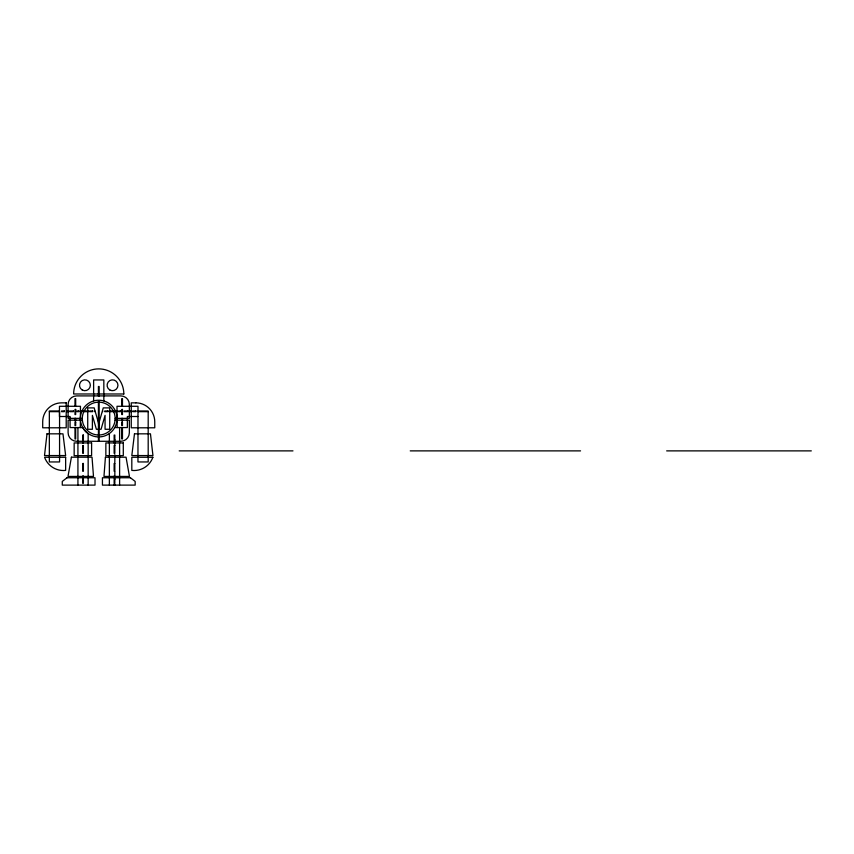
<?xml version="1.0" encoding="UTF-8"?>
<svg xmlns="http://www.w3.org/2000/svg" width="854" height="854" viewBox="0 0 854 854"><rect width="100%" height="100%" fill="white"/><g stroke="black" fill="none" stroke-linecap="round" stroke-linejoin="round"><path stroke-width="1.28" d="M80.308 427.566L80.457 406.291L59.46 406.291L59.46 416.506L70.092 416.506L70.092 427.566L82.795 427.566A18.35 18.35 0 0 0 88.154 433.533L88.154 485.115M98.722 423.701L103.27 407.892L109.728 407.892L109.728 429.274L105.063 429.274L105.063 415.375L101.071 429.274L96.385 429.274L92.392 415.375L92.392 429.274L87.727 429.274L87.727 407.892L94.186 407.892L98.722 423.701L98.722 429.274M98.423 393.566L99.107 393.566M59.46 410.977L49.34 410.977L49.34 461.95L59.566 461.95L59.566 411.66L49.34 411.66M66.505 410.977L68.715 410.977M83.105 410.977L88.517 410.977M108.938 410.977L114.158 410.977M128.74 410.977L132.06 410.977M137.996 410.977L148.116 410.977L148.116 411.66M66.505 411.66L68.715 411.66M83.051 411.66L88.517 411.66M108.938 411.66L114.393 411.66M128.74 411.66L132.06 411.66M137.964 411.66L148.19 411.66L148.19 461.95L137.964 461.95L137.996 406.291L116.998 406.291L117.147 427.566M137.996 416.506L127.363 416.506L127.363 427.566L114.735 427.566M82.294 418.364L68.106 418.364L68.106 404.433A8.54 8.54 0 0 1 76.646 395.904L120.809 395.904A8.54 8.54 0 0 1 129.349 404.433L129.349 418.364L115.162 418.364M82.368 420.157L68.106 420.157L68.106 432.754A8.54 8.54 0 0 0 76.54 441.283L120.809 441.283A8.54 8.54 0 0 0 129.349 432.754L129.349 420.157L115.087 420.157A16.439 16.439 0 0 1 89.179 431.964A16.439 16.439 0 0 1 91.912 403.622A16.439 16.439 0 0 1 115.087 420.157M98.423 423.701L99.107 423.701M114.831 439.639L114.148 439.639L114.148 435.07L114.831 435.07L114.831 444.699M179.191 450.88L292.975 450.88M410.24 450.88L580.549 450.88M666.664 450.88L811.3 450.88M114.831 479.521L114.148 479.521L114.148 483.289L114.831 483.289L114.831 471.771M122.464 406.291L122.464 398.658L121.78 398.658L121.78 406.291M122.464 418.375L122.464 420.926M122.464 427.566L122.464 438.967L121.78 438.967L121.78 427.566M121.78 418.375L121.78 420.926M119.603 427.566L119.603 485.115M114.831 454.67L114.831 462.43M114.831 484.218L114.831 485.115M114.148 440.813L114.148 443.173M114.148 475.966L114.148 478.336M114.148 484.218L114.148 485.115M109.376 433.533L109.376 485.115M103.836 400.953L103.836 379.945L93.62 379.945L93.62 400.953M102.683 410.977L102.683 411.66M99.107 396.235L99.107 386.488L98.423 386.488L98.423 396.235M99.107 401.433L99.107 435.657M99.107 441.283L99.107 436.928L98.423 436.928L98.423 441.283M98.423 401.433L98.423 435.657M94.773 410.977L94.773 411.66M83.382 440.813L83.382 443.173M83.382 475.966L83.382 478.336M82.699 440.813L82.699 443.173M82.699 475.966L82.699 478.336M77.927 427.566L77.927 485.115M75.675 406.291L75.675 398.658L74.992 398.658L74.992 406.291M75.675 418.375L75.675 420.926M75.675 427.566L75.675 438.967L74.992 438.967L74.992 427.566M74.992 418.257L74.992 420.926M105.426 457.2L103.964 476.436L129.456 476.436L126.05 457.2L105.426 457.2M47.002 433.832L44.504 455.566L65.641 455.566L62.972 433.832L47.002 433.832M134.484 433.832L131.815 455.566L152.951 455.566L150.453 433.832L134.484 433.832M71.405 457.2L68 476.436L93.492 476.436L92.029 457.2L71.405 457.2M67.007 477.76L62.278 481.421L62.278 485.115L95.018 485.115L95.018 477.76L67.007 477.76M123.83 393.982L73.625 393.982A25.097 25.097 0 0 1 98.722 368.885A25.097 25.097 0 0 1 123.83 393.982M66.206 402.853L61.616 402.853A18.916 18.916 0 0 0 42.7 421.769L42.7 427.801L66.206 427.801L66.206 402.853M135.839 402.853L131.249 402.853L131.249 427.801L154.755 427.801L154.755 421.769A18.916 18.916 0 0 0 135.839 402.853M75.675 409.44L74.992 409.44L74.992 414.542L75.675 414.542L75.675 409.44M122.464 409.44L121.78 409.44L121.78 414.542L122.464 414.542L122.464 409.44M64.285 410.977L61.541 410.977L61.541 411.66L64.285 411.66L64.285 410.977M73.476 410.977L69.825 410.977L69.825 411.66L73.476 411.66L73.476 410.977M78.814 410.977L76.86 410.977L76.86 411.66L78.814 411.66L78.814 410.977M81.482 410.977L80.457 410.977L80.457 411.66L81.482 411.66L81.482 410.977M92.702 410.977L89.691 410.977L89.691 411.66L92.702 411.66L92.702 410.977M107.764 410.977L104.754 410.977L104.754 411.66L107.764 411.66L107.764 410.977M116.998 410.977L115.973 410.977L115.973 411.66L116.998 411.66L116.998 410.977M120.595 410.977L118.642 410.977L118.642 411.66L120.595 411.66L120.595 410.977M127.63 410.977L123.979 410.977L123.979 411.66L127.63 411.66L127.63 410.977M135.914 410.977L133.171 410.977L133.171 411.66L135.914 411.66L135.914 410.977M75.675 422.196L74.992 422.196L74.992 425.58L75.675 425.58L75.675 422.196M122.464 422.196L121.78 422.196L121.78 425.58L122.464 425.58L122.464 422.196M83.382 435.07L82.699 435.07L82.699 439.639L83.382 439.639L83.382 435.07M91.602 442.927L74.159 442.927L74.159 455.652L91.602 455.652L91.602 442.927M123.296 442.927L105.853 442.927L105.853 455.652L123.296 455.652L123.296 442.927M83.382 445.532L82.699 445.532L82.699 453.293L83.382 453.293L83.382 445.532M114.831 445.532L114.148 445.532L114.148 453.293L114.831 453.293L114.831 445.532M65.641 457.264L44.568 457.264A20.026 20.026 0 0 0 65.641 470.405L65.641 457.264M152.887 457.264L131.815 457.264L131.815 470.405A20.026 20.026 0 0 0 152.887 457.264M83.382 463.476L82.699 463.476L82.699 471.237L83.382 471.237L83.382 463.476M114.831 463.476L114.148 463.476L114.148 471.237L114.831 471.237L114.831 463.476M130.448 477.76L102.437 477.76L102.437 485.115L135.167 485.115L135.167 481.421L130.448 477.76M83.382 479.521L82.699 479.521L82.699 483.289L83.382 483.289L83.382 479.521M89.553 434.472A18.35 18.35 0 0 0 117.083 418.577A18.35 18.35 0 0 0 89.553 402.682A18.35 18.35 0 0 0 89.553 434.472M109.814 389.968A5.434 5.434 0 0 0 117.959 385.271A5.434 5.434 0 0 0 109.814 380.564A5.434 5.434 0 0 0 109.814 389.968M82.208 389.968A5.434 5.434 0 0 0 90.353 385.271A5.434 5.434 0 0 0 82.208 380.564A5.434 5.434 0 0 0 82.208 389.968"/></g></svg>
